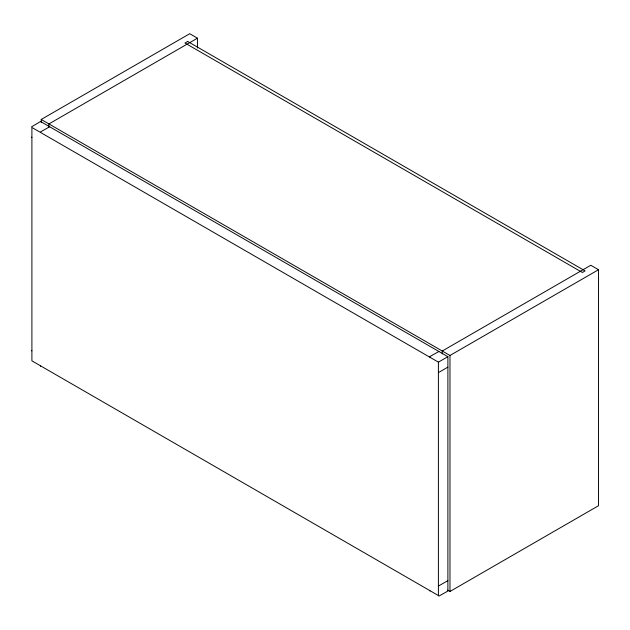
<?xml version="1.0" encoding="UTF-8"?>
<svg xmlns="http://www.w3.org/2000/svg" width="630" height="630" viewBox="0 0 630 630"><rect width="100%" height="100%" fill="white"/><g stroke="black" fill="none" stroke-linecap="round" stroke-linejoin="round"><path stroke-width="0.94" d="M31.5 137.167L31.902 137.435M31.539 126.835L40.533 121.495L447.883 356.682L447.883 591.05L438.763 596.169M447.867 580.632L438.945 585.782L438.401 585.577M31.539 350.571L31.902 350.886M41.21 122.417L41.21 119.472L189.732 33.721L197.45 38.178L197.45 48.014M197.45 38.178L48.935 123.929L48.935 126.874M438.763 361.943L447.883 356.682M41.21 119.472L449.977 355.47L598.5 269.727L598.5 505.725L449.977 591.476L447.662 590.137M40.619 366.306L40.533 365.833M429.857 591.027L429.77 590.554M598.5 269.727L590.783 265.261L442.26 351.012L442.26 353.966M438.401 372.117L438.945 372.33L447.883 367.117M49.612 126.787L40.619 131.875L40.533 132.45M438.85 351.509L429.857 356.596L429.77 357.171M449.977 355.47L449.977 591.476M187.685 41.462L184.96 43.029L582.38 272.475L585.105 270.9L187.685 41.462M438.401 362.155L31.902 127.465L31.902 360.848L438.401 595.539L438.401 362.155"/></g></svg>
